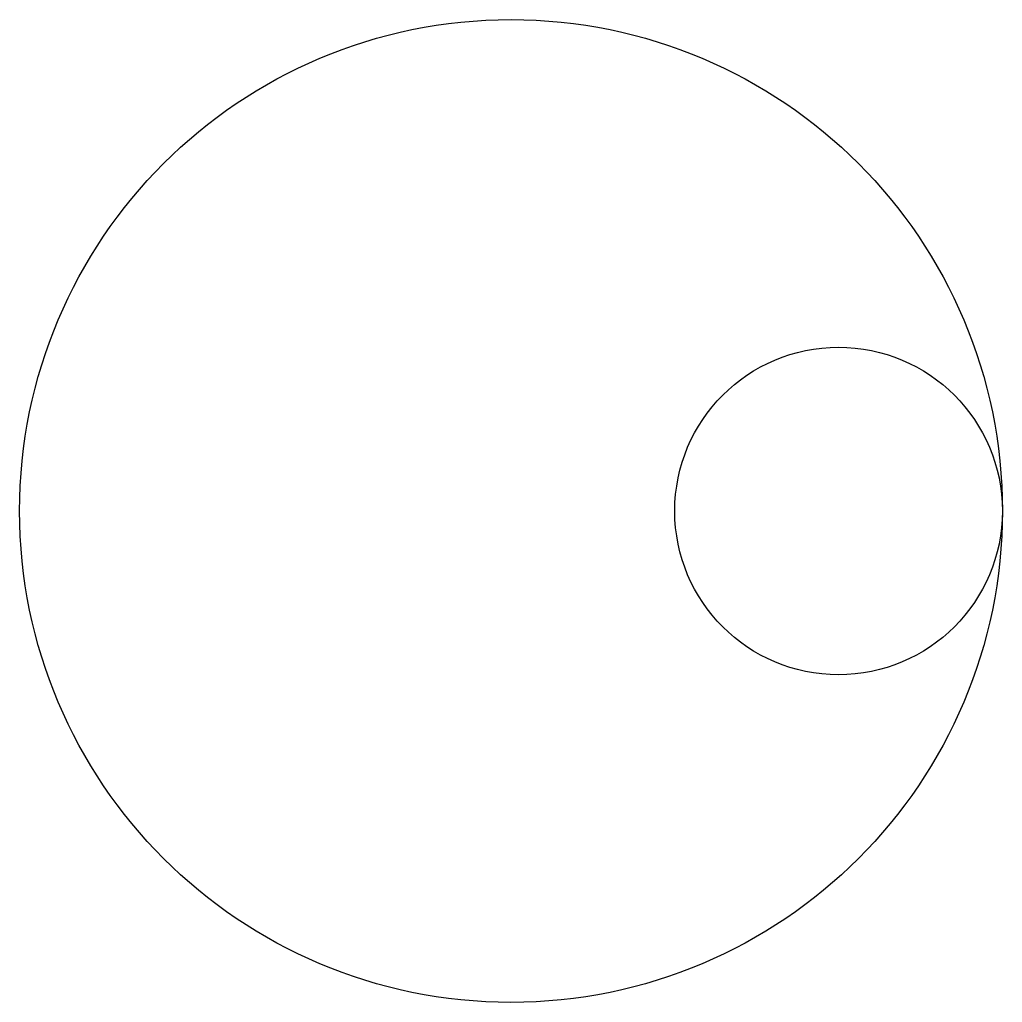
# Model space of a CAD drawing. Header units: millimetres. Extents: x -25 to 5, y -15 to 15.
import ezdxf

# ---------------------------------------------------------------- set-up
doc = ezdxf.new("R2010")
doc.units = ezdxf.units.MM
doc.layers.get('0').update_dxf_attribs({"lineweight": 25, "true_color": 0xffffff})

msp = doc.modelspace()

# ---------------------------------------------------------------- linework, layer by layer
for centre, radius in [((-10, 0), 15), ((0, 0), 5)]:
    msp.add_circle(centre, radius)

doc.saveas('drawing.dxf')
